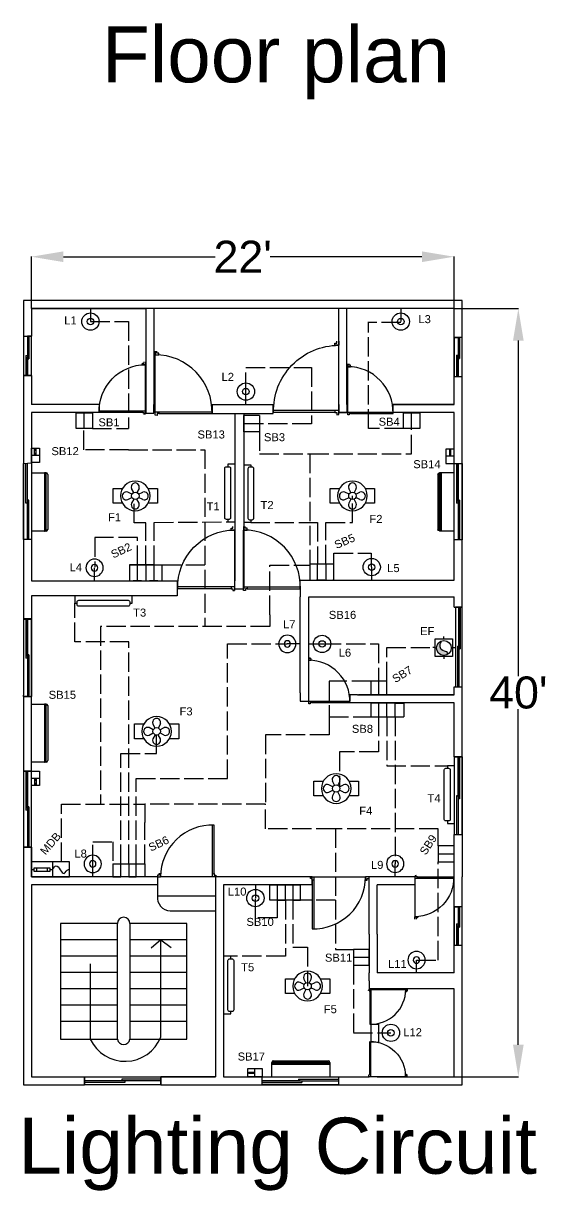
# Model space of a CAD drawing. Header units: inches. Extents: x 34 to 871, y -968 to 703.
# Drawn here: x 34 to 363, y -968 to -238 of the extents above; entities that cross this region are included whole.
import ezdxf

# ---------------------------------------------------------------- set-up
doc = ezdxf.new("R2010")
doc.units = ezdxf.units.IN
doc.header["$MEASUREMENT"] = 0
doc.linetypes.add('ACAD_ISO02W100', pattern=[15, 12, -3])
for name, color, linetype in [('Doors', 150, 'Continuous'), ('Electrical layout', 122, 'Continuous'), ('Stairs', 42, 'Continuous'), ('Sub ware', 40, 'ACAD_ISO02W100'), ('Text', 124, 'Continuous'), ('Windows', 220, 'Continuous')]:
    doc.layers.add(name, color=color, linetype=linetype)
doc.layers.add('Wall', color=7, linetype='Continuous', lineweight=25)
doc.styles.get("Standard").update_dxf_attribs({"font": 'arial.ttf'})
doc.dimstyles.new('floor plan', dxfattribs={"dimtxt": 20, "dimasz": 20, "dimexe": 0.18, "dimexo": 0.0625, "dimgap": 0.09, "dimtad": 0, "dimtih": 1, "dimtoh": 1, "dimdec": 0, "dimzin": 0, "dimdsep": 46, "dimlunit": 4, "dimtxsty": 'Standard', "dimcen": 0.09, "dimadec": 0, "dimazin": 0, "dimtfac": 1, "dimtdec": 0, "dimtofl": 0, "dimtmove": 0, "dimatfit": 3, "dimfxl": 1, "dimtolj": 1, "dimtzin": 0, "dimarcsym": 0})

# ---------------------------------------------------------------- blocks, each defined once
blk = doc.blocks.new('*D18')
at = {"color": 0, "lineweight": -2, "transparency": 16777216}
for p, q in [((39.42, -416.47), (39.42, -383.92)), ((59.42, -384.1), (154.19, -384.1)), ((283.42, -384.1), (188.65, -384.1)), ((303.42, -416.47), (303.42, -383.92))]:
    blk.add_line(p, q, dxfattribs=at)
at = {"color": 0, "transparency": 16777216}
for points in [[(59.42, -380.76), (59.42, -387.43), (39.42, -384.1)], [(283.42, -380.76), (283.42, -387.43), (303.42, -384.1)]]:
    blk.add_solid(points, dxfattribs=at)
at = {"layer": 'Defpoints', "color": 0, "transparency": 16777216}
for p in [(303.42, -384.1), (39.42, -416.53), (303.42, -416.53)]:
    blk.add_point(p, dxfattribs=at)
at = {"color": 0, "transparency": 16777216, "insert": (171.42, -384.1), "char_height": 20, "attachment_point": 5}
blk.add_mtext("\\A1;22'", dxfattribs=at)
blk = doc.blocks.new('*D17')
at = {"color": 0, "lineweight": -2, "transparency": 16777216}
for p, q in [((303.48, -416.53), (343.77, -416.53)), ((343.59, -436.53), (343.59, -646.23)), ((343.59, -876.53), (343.59, -666.83)), ((303.48, -896.53), (343.77, -896.53))]:
    blk.add_line(p, q, dxfattribs=at)
at = {"color": 0, "transparency": 16777216}
for points in [[(340.26, -436.53), (346.92, -436.53), (343.59, -416.53)], [(340.26, -876.53), (346.92, -876.53), (343.59, -896.53)]]:
    blk.add_solid(points, dxfattribs=at)
at = {"layer": 'Defpoints', "color": 0, "transparency": 16777216}
for p in [(303.42, -416.53), (343.59, -416.53), (303.42, -896.53)]:
    blk.add_point(p, dxfattribs=at)
at = {"color": 0, "transparency": 16777216, "insert": (343.59, -656.53), "char_height": 20, "attachment_point": 5}
blk.add_mtext("\\A1;40'", dxfattribs=at)
blk = doc.blocks.new("door 3'")
at = {"layer": 'Doors'}
for p, q in [((-1.07, 0.95), (-1.07, 31.35)), ((-0.08, 1), (-0.08, 31.35)), ((-33.47, 0.95), (-34.47, 0.95)), ((-34.47, 0.95), (-34.47, -0.05)), ((-33.47, -1.05), (-33.47, 0.95)), ((-34.47, -0.05), (-35.47, -0.05)), ((-35.47, -1.05), (-33.47, -1.05)), ((0.93, -1.05), (-33.47, -1.05))]:
    blk.add_line(p, q, dxfattribs=at)
blk.add_lwpolyline([(0.93, -1.05), (-1.07, -1.05), (-1.07, 0.95), (-0.08, 1), (0, 0), (1, 0), (0.93, -1)], dxfattribs=at)
blk.add_arc((-1.07, -1.05), 32.4, 88.23317, 180, dxfattribs=at)
blk = doc.blocks.new('Tube')
at = {"layer": 'Text'}
for p, q in [((-36, 4.17), (-36, 0)), ((-36, 0), (-34.51, 0)), ((-1.6, 0), (0, 0)), ((0, 0), (0, 4.17))]:
    blk.add_line(p, q, dxfattribs=at)
blk.add_lwpolyline([(-33.51, 1.71), (-2.6, 1.71, -0.414214), (-1.6, 0.71), (-1.6, -0.94, -0.414214), (-2.6, -1.94), (-33.51, -1.94, -0.414214), (-34.51, -0.94), (-34.51, 0.71, -0.414214)], format="xyb", close=True, dxfattribs=at)
blk = doc.blocks.new('AC')
at = {"layer": 'Text'}
for p, q in [((-7.64, 36.36), (1.11, 36.36)), ((1.11, 36.36), (0, 36.36)), ((0, 36.36), (0, 0)), ((0.5, 0), (0.5, 36.36)), ((1.11, 0), (1.11, 36.36)), ((2.11, 35.36), (2.11, 1)), ((1.11, 0), (-7.64, 0)), ((0, 0), (0.5, 0))]:
    blk.add_line(p, q, dxfattribs=at)
for centre, start, end in [((1.11, 35.36), 0, 90), ((1.11, 1), 270, 0)]:
    blk.add_arc(centre, 1, start, end, dxfattribs=at)
blk = doc.blocks.new('led')
at = {"layer": 'Text'}
blk.add_line((4.4, 0), (0, 0), dxfattribs=at)
for radius in [2.97, 1.11]:
    blk.add_circle((0, 0), radius, dxfattribs=at)
blk = doc.blocks.new('Fan')
at = {"layer": 'Text'}
for p, q in [((0, 0), (0, 0.1)), ((0, 0.1), (0.129, 0.1)), ((0, -0.1), (0, 0)), ((0.255, 0.022), (0.2, 0.05)), ((0.278, 0.045), (0.25, 0.1)), ((0.35, 0.1), (0.322, 0.045)), ((0.345, 0.022), (0.4, 0.05)), ((0.473, 0.1), (0.6, 0.1)), ((0.6, 0.1), (0.6, 0)), ((0.6, 0), (0.6, -0.1)), ((0.128, -0.1), (0, -0.1)), ((0.2, -0.05), (0.255, -0.022)), ((0.278, -0.045), (0.25, -0.1)), ((0.35, -0.1), (0.322, -0.045)), ((0.4, -0.05), (0.345, -0.022)), ((0.6, -0.1), (0.474, -0.1))]:
    blk.add_line(p, q, dxfattribs=at)
blk.add_circle((0.3, 0), 0.05, dxfattribs=at)
for centre, radius, start, end in [((0.3, 0), 0.2, 90, 180), ((0.3, 0.121), 0.0542, 337.3801, 202.6199), ((0.3, 0), 0.2, 0, 90), ((0.3, 0), 0.2, 180, 270), ((0.179, 0), 0.0542, 67.3801, 292.6199), ((0.3, 0), 0.2, 270, 0), ((0.421, 0), 0.0542, 247.3801, 112.6199), ((0.3, -0.121), 0.0542, 157.3801, 22.6199)]:
    blk.add_arc(centre, radius, start, end, dxfattribs=at)
blk = doc.blocks.new('Fuse')
for p, q in [((0, 0), (0.05, 0)), ((0.05, 0.0375), (0.35, 0.0375)), ((0.05, -0.0375), (0.05, 0.0375)), ((0.1, -0.037683), (0.1, 0.037217)), ((0.3, 0.037696), (0.3, -0.037461)), ((0.35, 0.0375), (0.35, -0.0375)), ((0.35, 0), (0.4, 0)), ((0.35, -0.0375), (0.05, -0.0375))]:
    blk.add_line(p, q)
blk = doc.blocks.new('Exhaust fan')
at = {"layer": 'Text'}
h = blk.add_hatch(color=256, dxfattribs=at)
edge = h.paths.add_edge_path()
edge.add_spline(control_points=[(4, -6.8), (4.1, -6.1), (3.9, -3.2), (-3.3, -3.6), (-4.3, 2.8), (-3.3, 5.9), (-2.5, 7.5)], knot_values=[1.496345, 1.496345, 1.496345, 1.496345, 3.420243, 10.693682, 14.877376, 20.273203, 20.273203, 20.273203, 20.273203], degree=3, periodic=0)
edge.add_arc((0, 0), 7.9, 108.4617, 180)
edge.add_arc((0, 0), 7.9, 180, 300.6013)
for p, q in [((-9.2, 0.5), (-11.8, 0.5)), ((0, 9.6), (0, 12.2)), ((9.2, 0.5), (12.2, 0.5)), ((0, -9.2), (0, -11.7))]:
    blk.add_line(p, q, dxfattribs=at)
blk.add_lwpolyline([(-9.2, 9.6), (9.2, 9.6), (9.2, -9.2), (-9.2, -9.2)], close=True, dxfattribs=at)
blk.add_circle((0, 0), 7.9, dxfattribs=at)
blk.add_open_spline([(4, -6.8), (4.1, -6.1), (3.9, -3.2), (-3.3, -3.6), (-4.3, 2.8), (-3.3, 5.9), (-2.5, 7.5)], degree=3, knots=[1.496345, 1.496345, 1.496345, 1.496345, 3.420243, 10.693682, 14.877376, 20.273203, 20.273203, 20.273203, 20.273203], dxfattribs=at)
blk = doc.blocks.new('4 ft window')
at = {"layer": 'Windows'}
for p, q in [((-3.5, 0), (-3.5, -59.75)), ((1.5, 0), (-3.5, 0)), ((-3.5, 0), (-3.5, -30.19)), ((-1, -30.19), (-1, 0)), ((-1, 0), (-1, -59.75)), ((0, 0), (0, -31.19)), ((1.5, -59.75), (1.5, 0)), ((-2, -29.19), (-1, -29.19)), ((-2, -29.19), (-1, -29.19)), ((-2, -29.19), (-2, -59.75)), ((-1, -31.19), (0, -31.19)), ((-3.5, -59.75), (1.5, -59.75))]:
    blk.add_line(p, q, dxfattribs=at)

msp = doc.modelspace()

# ---------------------------------------------------------------- linework, layer by layer
for p, q in [((39.42, -416.53), (110.98, -416.53)), ((110.98, -416.53), (110.98, -476.53)), ((115.98, -416.53), (115.98, -472)), ((231.47, -476.53), (231.47, -416.53)), ((236.47, -476.53), (236.47, -416.53)), ((81.83, -476.53), (39.42, -476.53)), ((152.33, -476.53), (190.43, -476.53)), ((236.47, -476.53), (236.69, -476.53)), ((236.69, -476.53), (236.47, -476.53)), ((265.34, -476.53), (303.42, -476.53)), ((303.42, -476.53), (265.34, -476.53)), ((81.83, -481.53), (39.42, -481.53)), ((166.42, -482.03), (166.42, -586.59)), ((172.13, -482.03), (172.13, -591.53)), ((236.69, -481.53), (231.47, -481.53)), ((303.42, -481.53), (265.34, -481.53)), ((207.42, -656.61), (207.42, -596.53)), ((212.7, -596.53), (303.42, -596.53)), ((303.42, -657.91), (243.66, -657.91)), ((303.42, -662.91), (243.66, -662.91)), ((118.13, -771.61), (39.42, -771.61)), ((214.78, -771.61), (183.42, -771.61)), ((279.03, -771.61), (250.42, -771.61)), ((118.13, -776.61), (39.42, -776.61)), ((154.51, -776.61), (154.51, -896.53)), ((183.42, -776.61), (159.51, -776.61)), ((159.51, -776.61), (159.51, -896.53)), ((214.78, -776.61), (183.42, -776.61)), ((250.42, -807.33), (250.42, -776.61)), ((279.03, -776.61), (255.42, -776.61)), ((279.03, -776.61), (255.42, -776.61)), ((255.42, -807.33), (255.42, -776.61)), ((250.42, -836.61), (250.42, -831.61)), ((250.42, -836.61), (250.42, -841.61)), ((303.42, -831.61), (255.42, -831.61)), ((303.42, -841.61), (255.42, -841.61))]:
    msp.add_line(p, q)
for points in [[(308.42, -603.07), (308.42, -411.53), (34.42, -411.53), (34.42, -433.73)], [(303.42, -476.53), (303.42, -416.53), (39.42, -416.53), (39.42, -433.73)], [(34.42, -458.38), (34.42, -610.3)], [(39.42, -458.38), (39.42, -476.53)], [(39.42, -481.53), (39.42, -586.59)], [(303.42, -586.2), (303.42, -481.53)], [(39.42, -596.53), (39.42, -610.3)], [(303.42, -603.07), (303.42, -596.53)], [(303.42, -657.91), (303.42, -652.95)], [(308.42, -696.59), (308.42, -652.95)], [(303.42, -696.59), (303.42, -662.91)], [(34.42, -753.09), (34.42, -901.53), (72.63, -901.53)], [(39.42, -753.09), (39.42, -771.61)], [(120.33, -901.53), (308.42, -901.53), (308.42, -771.61)], [(39.42, -776.61), (39.42, -896.53), (72.63, -896.53)], [(303.42, -831.61), (303.42, -776.61)], [(255.42, -896.53), (303.42, -896.53), (303.42, -841.61)], [(120.33, -896.53), (154.51, -896.53)], [(159.51, -896.53), (250.42, -896.53)]]:
    msp.add_lwpolyline(points)
at = {"layer": 'Doors'}
msp.add_line((118.13, -770.61), (118.13, -771.61), dxfattribs=at)
at = {"layer": 'Electrical layout'}
for p, q in [((72.42, -491.4), (72.42, -481.58)), ((181.99, -483.28), (172.13, -483.28)), ((172.13, -493.43), (172.13, -483.28)), ((181.99, -488.43), (181.99, -493.43)), ((276.89, -491.4), (276.89, -481.58)), ((181.99, -493.43), (172.13, -493.43)), ((39.42, -508.15), (44.5, -508.15)), ((303.48, -508.62), (298.4, -508.62)), ((213.31, -576.19), (213.31, -586.22)), ((218.12, -586.22), (218.12, -576.19)), ((227.79, -576.19), (222.77, -576.19)), ((223.35, -576.19), (223.35, -586.22)), ((228.37, -586.22), (228.37, -576.19)), ((100.74, -576.56), (100.74, -586.59)), ((100.74, -576.56), (120.93, -576.56)), ((105.76, -586.59), (105.76, -576.56)), ((113.25, -576.56), (108.23, -576.56)), ((110.99, -576.56), (110.99, -586.59)), ((116.15, -576.56), (120.93, -576.56)), ((120.93, -576.56), (120.93, -586.59)), ((108.23, -586.59), (102.99, -586.59)), ((118.48, -586.59), (113.25, -586.59)), ((118.48, -586.59), (120.93, -586.59)), ((222.77, -586.22), (217.53, -586.22)), ((228.37, -586.22), (227.79, -586.22)), ((66.48, -596.35), (66.48, -600.52)), ((102.48, -600.52), (102.48, -596.35)), ((66.48, -600.52), (67.98, -600.52)), ((100.88, -600.52), (102.48, -600.52)), ((256.19, -649.34), (256.19, -657.91)), ((256.19, -657.91), (266.65, -657.91)), ((256.19, -663.05), (256.19, -671.62)), ((266.65, -663.03), (261.37, -663.05)), ((266.65, -671.62), (266.65, -663.03)), ((266.65, -663.03), (272.08, -663.05)), ((272.08, -663.05), (272.08, -671.62)), ((261.37, -671.62), (272.08, -671.62)), ((44.5, -710.05), (39.42, -710.05)), ((293.6, -757.14), (303.42, -757.14)), ((52.64, -762.16), (52.64, -771.61)), ((90.31, -763.44), (90.31, -771.61)), ((95.34, -771.61), (95.34, -763.44)), ((95.34, -763.44), (100.36, -763.44)), ((100.36, -763.44), (100.36, -771.61)), ((104.96, -771.61), (104.96, -763.44)), ((104.96, -763.44), (110.37, -763.44)), ((110.37, -763.44), (110.37, -771.61)), ((90.31, -771.61), (95.34, -771.61)), ((100.36, -771.61), (104.96, -771.61)), ((110.37, -771.61), (104.96, -771.61)), ((192.97, -776.62), (192.97, -786.15)), ((198.15, -786.15), (198.15, -776.62)), ((198.15, -776.62), (202.7, -776.62)), ((202.7, -776.62), (202.7, -786.15)), ((207.51, -786.15), (207.51, -776.62)), ((192.97, -786.15), (198.15, -786.15)), ((202.7, -786.15), (207.51, -786.15)), ((250.42, -816.92), (250.42, -826.88)), ((240.6, -821.76), (250.42, -821.76)), ((178.99, -896.53), (178.99, -891.45))]:
    msp.add_line(p, q, dxfattribs=at)
for points in [[(67.5, -481.58), (77.55, -481.58), (77.55, -491.4), (67.5, -491.4)], [(271.97, -481.58), (282.02, -481.58), (282.02, -491.4), (271.97, -491.4)], [(39.42, -503.8), (44.5, -503.8), (44.5, -512.75), (39.42, -512.75)], [(303.48, -504.27), (298.4, -504.27), (298.4, -513.22), (303.48, -513.22)], [(251.54, -657.91), (261.37, -657.91), (261.37, -649.34), (251.54, -649.34)], [(251.54, -671.62), (261.37, -671.62), (261.37, -663.05), (251.54, -663.05)], [(44.5, -714.41), (39.42, -714.41), (39.42, -705.46), (44.5, -705.46)], [(303.42, -752.3), (293.6, -752.3), (293.6, -762.26), (303.42, -762.26)], [(63.31, -762.16), (39.42, -762.16), (39.42, -771.61), (63.31, -771.61)], [(250.42, -816.92), (240.6, -816.92), (240.6, -826.88), (250.42, -826.88)], [(174.64, -896.53), (174.64, -891.45), (183.59, -891.45), (183.59, -896.53)]]:
    msp.add_lwpolyline(points, close=True, dxfattribs=at)
for points in [[(181.99, -483.28), (181.99, -488.43), (171.95, -488.43)], [(228.37, -576.19), (213.31, -576.19)], [(100.74, -586.59), (116.15, -586.59), (116.15, -576.56), (100.74, -576.56)], [(213.31, -586.22), (228.37, -586.22)], [(90.31, -763.44), (104.96, -763.44)], [(104.96, -771.61), (90.31, -771.61)], [(207.51, -786.15), (188.36, -786.15), (188.36, -776.62), (207.51, -776.62)]]:
    msp.add_lwpolyline(points, dxfattribs=at)
msp.add_lwpolyline([(68.98, -598.8), (99.88, -598.8, -0.414214), (100.88, -599.8), (100.88, -601.46, -0.414214), (99.88, -602.46), (68.98, -602.46, -0.414214), (67.98, -601.46), (67.98, -599.8, -0.414214)], format="xyb", close=True, dxfattribs=at)
at = {"layer": 'Electrical layout', "end_tangent": (1, 0)}
msp.add_spline([(52.57, -767.09), (54.99, -764.65), (57.39, -767.11), (59.85, -769.4), (62.63, -766.9), (63.31, -766.9)], degree=3, dxfattribs=at)
at = {"layer": 'Stairs'}
for p, q in [((57.58, -800.8), (57.58, -873.08)), ((93.14, -800.8), (57.58, -800.8)), ((93.14, -873.08), (93.14, -800.8)), ((100.98, -800.8), (100.98, -873.08)), ((136.54, -800.8), (100.98, -800.8)), ((136.54, -873.08), (136.54, -800.8)), ((93.14, -811), (57.58, -811)), ((136.54, -811), (100.98, -811)), ((120.26, -811), (114.24, -816.22)), ((120.26, -826.22), (120.26, -811)), ((120.26, -811), (126.79, -815.81)), ((93.14, -821.2), (57.58, -821.2)), ((93.14, -821.2), (57.58, -821.2)), ((93.14, -821.2), (57.58, -821.2)), ((136.54, -821.2), (100.98, -821.2)), ((136.54, -821.2), (100.98, -821.2)), ((136.54, -821.2), (100.98, -821.2)), ((136.54, -821.2), (100.98, -821.2)), ((93.14, -831.4), (57.58, -831.4)), ((76.18, -825.86), (76.18, -873.08)), ((136.54, -831.4), (100.98, -831.4)), ((120.26, -871.82), (120.26, -826.22)), ((93.14, -841.6), (57.58, -841.6)), ((136.54, -841.6), (100.98, -841.6)), ((93.14, -851.8), (57.58, -851.8)), ((136.54, -851.8), (100.98, -851.8)), ((93.14, -862), (57.58, -862)), ((136.54, -862), (100.98, -862)), ((57.58, -873.08), (93.14, -873.08)), ((100.98, -873.08), (136.54, -873.08))]:
    msp.add_line(p, q, dxfattribs=at)
for centre, radius, start, end in [((97.06, -800.8), 3.92, 0, 180), ((97.94, -862.81), 24.06, 205.25769, 338.03142), ((97.06, -872.32), 3.99, 191.01408, 348.98592)]:
    msp.add_arc(centre, radius, start, end, dxfattribs=at)
at = {"layer": 'Sub ware'}
for p, q in [((76.34, -424.62), (100.16, -424.62)), ((100.16, -424.62), (100.16, -491.41)), ((270.18, -425.22), (249.53, -425.22)), ((250.07, -491.4), (250.07, -425.22)), ((173.41, -468.39), (173.41, -453.3)), ((173.41, -453.3), (214.37, -453.3)), ((214.37, -453.3), (214.37, -488.43)), ((214.37, -488.43), (181.99, -488.43)), ((72.22, -504.72), (72.22, -491.4)), ((77.55, -491.4), (100.16, -491.4)), ((181.99, -493.43), (181.99, -507.35)), ((271.97, -491.4), (250.07, -491.4)), ((276.89, -507.35), (276.89, -491.4)), ((100.16, -504.72), (72.22, -504.72)), ((100.16, -504.72), (147.86, -504.72)), ((147.86, -504.72), (147.86, -609.91)), ((181.99, -507.35), (213.31, -507.35)), ((213.31, -507.35), (213.31, -576.77)), ((213.31, -507.35), (276.89, -507.35)), ((103.58, -550.42), (103.58, -535.66)), ((239.95, -550.24), (239.95, -533.55)), ((110.99, -550.42), (103.58, -550.42)), ((110.99, -576.56), (110.99, -550.42)), ((116.15, -550.09), (162.19, -549.8)), ((116.15, -576.56), (116.15, -550.09)), ((176.42, -550.07), (218.1, -550.07)), ((218.1, -550.07), (218.12, -576.19)), ((223.35, -576.19), (223.35, -550.24)), ((223.35, -550.24), (239.95, -550.24)), ((105.76, -559.64), (79.07, -559.64)), ((79.07, -559.64), (79.07, -578.17)), ((105.76, -576.56), (105.76, -559.64)), ((228.37, -576.19), (228.37, -569.39)), ((228.37, -569.39), (251.7, -569.39)), ((251.7, -569.39), (251.7, -577.94)), ((120.93, -576.56), (147.86, -576.56)), ((188.36, -607.83), (188.36, -576.77)), ((188.36, -576.77), (213.31, -576.77)), ((66.48, -624.67), (66.48, -600.52)), ((147.86, -609.91), (147.86, -615.22)), ((188.36, -607.83), (188.36, -615.22)), ((188.36, -615.22), (82.62, -615.22)), ((82.62, -615.22), (82.62, -726.22)), ((100.36, -624.67), (66.48, -624.67)), ((100.36, -763.44), (100.36, -624.67)), ((162.01, -710.17), (162.01, -626.04)), ((162.01, -626.04), (199.3, -626.04)), ((221.03, -626.04), (256.19, -626.04)), ((256.19, -626.04), (256.19, -649.34)), ((261.37, -649.34), (261.37, -628.27)), ((261.37, -628.27), (290.21, -628.27)), ((251.54, -649.34), (225.45, -649.34)), ((225.45, -649.34), (225.45, -671.62)), ((225.45, -671.62), (251.54, -671.62)), ((225.45, -671.62), (225.45, -682.89)), ((256.19, -671.62), (256.19, -693.51)), ((261.37, -671.62), (261.37, -702.29)), ((266.65, -671.62), (266.67, -763.46)), ((117.69, -694.62), (117.67, -680.68)), ((225.45, -682.89), (185.6, -682.89)), ((185.6, -682.89), (185.6, -726.22)), ((95.34, -763.44), (95.34, -694.62)), ((95.34, -694.62), (117.69, -694.62)), ((256.19, -693.51), (231.91, -693.51)), ((231.91, -693.51), (231.91, -715.39)), ((261.37, -702.29), (299.3, -702.29)), ((104.96, -763.44), (104.96, -710.17)), ((104.96, -710.17), (162.01, -710.17)), ((58.15, -730.81), (58.15, -726.22)), ((58.15, -726.22), (110.76, -726.22)), ((110.76, -726.22), (110.37, -726.22)), ((110.37, -726.22), (110.37, -737.53)), ((185.6, -726.22), (110.76, -726.22)), ((185.6, -741.52), (185.6, -726.22)), ((58.15, -762.16), (58.15, -730.81)), ((110.37, -763.44), (110.37, -737.53)), ((229.38, -741.52), (185.6, -741.52)), ((293.6, -741.52), (229.38, -741.52)), ((229.38, -741.52), (229.38, -786.15)), ((293.6, -752.3), (293.6, -741.52)), ((77.75, -763.52), (77.75, -749.67)), ((77.75, -749.67), (90.31, -749.67)), ((90.31, -749.67), (90.31, -763.44)), ((293.6, -823.58), (293.6, -762.26)), ((179.42, -797.24), (179.39, -784.89)), ((192.97, -786.15), (192.97, -797.24)), ((198.15, -786.15), (198.15, -821.25)), ((202.7, -786.15), (202.7, -815.63)), ((229.38, -786.15), (207.51, -786.15)), ((229.38, -786.15), (229.38, -816.92)), ((192.97, -797.24), (179.42, -797.24)), ((202.7, -815.63), (211.98, -815.63)), ((211.98, -815.63), (211.98, -839.88)), ((229.38, -816.92), (240.6, -816.92)), ((198.15, -821.25), (163.92, -821.25)), ((280, -823.58), (293.6, -823.58)), ((240.6, -826.88), (240.6, -869.07)), ((240.6, -869.07), (264.01, -869.07))]:
    msp.add_line(p, q, dxfattribs=at)
at = {"layer": 'Wall'}
for p, q in [((115.98, -472), (115.98, -476.53)), ((81.83, -476.53), (81.83, -481.53)), ((110.98, -476.53), (110.98, -481.84)), ((115.99, -481.84), (115.98, -476.53)), ((152.33, -476.53), (152.33, -482.03)), ((190.43, -482.03), (190.43, -476.53)), ((231.47, -476.53), (231.47, -481.53)), ((236.69, -481.53), (236.69, -476.53)), ((236.69, -476.53), (236.69, -481.53)), ((265.34, -481.53), (265.34, -476.53)), ((110.98, -481.84), (115.99, -481.84)), ((152.33, -482.03), (190.43, -482.03)), ((231.47, -481.53), (236.69, -481.53)), ((172.13, -591.53), (172.13, -583.4)), ((39.42, -586.59), (130.59, -586.59)), ((130.59, -586.59), (130.59, -591.53)), ((166.42, -591.53), (166.42, -586.59)), ((207.42, -591.53), (207.42, -586.2)), ((207.42, -586.2), (303.42, -586.2)), ((39.42, -596.03), (39.42, -610.3)), ((130.59, -596.03), (39.42, -596.03)), ((39.42, -596.03), (39.42, -610.3)), ((130.59, -591.53), (130.59, -596.03)), ((166.42, -591.53), (172.13, -591.53)), ((207.42, -591.53), (207.42, -596.53)), ((212.7, -661.89), (212.7, -596.53)), ((303.42, -603.07), (308.42, -603.07)), ((39.42, -610.3), (34.42, -610.3)), ((39.42, -610.53), (34.42, -610.53)), ((303.42, -652.95), (308.42, -652.95)), ((34.42, -658.99), (34.42, -658.99)), ((34.42, -658.99), (39.42, -658.99)), ((34.42, -658.99), (34.42, -698.81)), ((39.42, -658.99), (34.42, -658.99)), ((39.42, -698.81), (39.42, -658.99)), ((207.42, -656.61), (207.42, -661.84)), ((207.42, -661.84), (212.7, -661.84)), ((238.37, -657.91), (238.37, -661.89)), ((243.15, -657.91), (238.37, -657.91)), ((243.66, -662.91), (238.37, -662.91)), ((243.15, -657.91), (303.42, -657.91)), ((34.42, -698.81), (34.42, -705.46)), ((39.42, -705.46), (39.42, -698.81)), ((303.42, -696.59), (308.42, -696.59)), ((308.42, -696.59), (308.42, -771.61)), ((39.42, -705.46), (34.42, -705.46)), ((34.42, -705.46), (39.42, -705.46)), ((34.42, -705.46), (39.42, -705.46)), ((303.42, -771.61), (303.42, -745.06)), ((303.42, -745.06), (308.42, -745.06)), ((34.42, -753.09), (39.42, -753.09)), ((39.42, -753.09), (34.42, -753.09)), ((39.42, -771.61), (39.42, -753.09)), ((39.42, -771.61), (39.42, -753.09)), ((118.13, -771.61), (118.13, -776.61)), ((154.53, -771.61), (154.51, -776.61)), ((159.55, -771.61), (154.53, -771.61)), ((183.42, -771.61), (159.55, -771.61)), ((159.55, -771.61), (159.55, -771.61)), ((214.78, -776.61), (214.78, -771.61)), ((250.42, -776.61), (250.42, -771.61)), ((303.42, -776.61), (303.42, -769.8)), ((118.13, -776.61), (118.13, -783.54)), ((118.13, -783.54), (154.51, -783.54)), ((126.15, -792.8), (154.51, -792.8)), ((250.42, -807.33), (250.42, -831.61)), ((255.42, -807.33), (255.42, -831.61)), ((255.42, -841.61), (250.42, -841.61)), ((251.49, -863.69), (251.49, -874.58)), ((251.49, -863.69), (256.26, -863.69)), ((256.26, -863.69), (256.26, -875.13)), ((256.26, -875.13), (251.49, -874.58)), ((72.63, -896.53), (72.63, -901.53)), ((154.51, -896.53), (120.33, -896.53)), ((120.33, -901.53), (120.33, -896.53)), ((255.42, -896.53), (250.42, -896.53))]:
    msp.add_line(p, q, dxfattribs=at)
msp.add_arc((126.52, -784.38), 8.43, 174.29639, 267.44036, dxfattribs=at)
at = {"layer": 'Windows'}
for p, q in [((34.42, -433.73), (39.42, -433.73)), ((34.42, -433.73), (34.42, -458.38)), ((39.42, -433.73), (36.92, -433.73)), ((36.92, -433.73), (36.92, -458.38)), ((37.92, -433.73), (37.92, -447.84)), ((37.92, -433.73), (37.92, -447.84)), ((37.92, -433.73), (37.92, -447.84)), ((39.42, -458.38), (39.42, -433.73)), ((303.42, -434.5), (303.42, -458.94)), ((308.42, -434.5), (303.42, -434.5)), ((303.42, -434.5), (305.92, -434.5)), ((305.92, -434.5), (305.92, -458.94)), ((306.92, -434.5), (306.92, -447.61)), ((308.42, -458.94), (308.42, -434.5)), ((35.92, -445.84), (35.92, -458.38)), ((35.92, -445.84), (36.92, -445.84)), ((35.92, -445.84), (36.92, -445.84)), ((35.92, -445.84), (36.92, -445.84)), ((36.92, -458.38), (36.92, -446.84)), ((36.92, -447.84), (37.92, -447.84)), ((304.92, -445.61), (304.92, -458.94)), ((304.92, -445.61), (305.92, -445.61)), ((305.92, -446.61), (304.92, -446.61)), ((305.92, -458.94), (305.92, -446.61)), ((305.92, -447.61), (306.92, -447.61)), ((39.42, -458.38), (34.42, -458.38)), ((34.42, -458.38), (39.42, -458.38)), ((303.42, -458.94), (308.42, -458.94)), ((34.42, -513.22), (39.42, -512.8)), ((34.42, -560.85), (34.42, -513.22)), ((35.92, -538.14), (35.92, -513.01)), ((36.92, -560.85), (36.92, -513.01)), ((39.42, -512.8), (39.42, -560.85)), ((39.42, -512.8), (39.42, -537.14)), ((303.42, -561.05), (303.42, -513.22)), ((303.42, -513.22), (308.42, -513.22)), ((304.92, -513.22), (304.92, -538.14)), ((305.92, -537.14), (305.92, -513.22)), ((305.92, -513.22), (305.92, -561.05)), ((305.92, -513.22), (305.92, -561.05)), ((308.42, -513.22), (308.42, -561.05)), ((308.42, -513.22), (308.42, -537.14)), ((36.92, -538.14), (35.92, -538.14)), ((36.92, -538.14), (35.92, -538.14)), ((36.92, -538.14), (35.92, -538.14)), ((37.92, -536.14), (36.92, -536.14)), ((37.92, -560.85), (37.92, -536.14)), ((305.92, -538.14), (304.92, -538.14)), ((305.92, -538.14), (304.92, -538.14)), ((305.92, -538.14), (304.92, -538.14)), ((305.92, -538.14), (304.92, -538.14)), ((305.92, -538.14), (304.92, -538.14)), ((306.92, -536.14), (305.92, -536.14)), ((306.92, -536.14), (306.92, -561.05)), ((306.92, -536.14), (306.92, -561.05)), ((306.92, -536.14), (306.92, -561.05)), ((306.92, -536.14), (306.92, -561.05)), ((306.92, -536.14), (306.92, -561.05)), ((306.92, -536.14), (306.92, -561.05)), ((306.92, -536.14), (306.92, -561.05)), ((306.92, -536.14), (306.92, -561.05)), ((306.92, -536.14), (306.92, -561.05)), ((306.92, -536.14), (306.92, -561.05)), ((306.92, -536.14), (306.92, -561.05)), ((306.92, -536.14), (306.92, -561.05)), ((306.92, -536.14), (306.92, -561.05)), ((39.42, -560.85), (34.42, -560.85)), ((39.42, -560.85), (36.92, -560.85)), ((308.42, -561.05), (303.42, -561.05)), ((34.42, -610.52), (34.42, -658.15)), ((34.42, -610.53), (39.42, -610.53)), ((35.92, -610.52), (35.92, -633.92)), ((36.92, -633.92), (36.92, -610.52)), ((36.92, -610.52), (36.92, -658.15)), ((39.42, -658.15), (39.42, -610.52)), ((39.42, -610.53), (39.42, -658.99)), ((35.92, -633.92), (35.92, -634.92)), ((37.92, -632.92), (36.92, -632.92)), ((37.92, -632.92), (37.92, -658.15)), ((37.92, -632.92), (37.92, -658.15)), ((37.92, -632.92), (37.92, -658.15)), ((37.92, -632.92), (37.92, -658.15)), ((36.92, -634.92), (35.92, -634.92)), ((34.42, -658.99), (34.42, -658.15)), ((39.42, -658.99), (34.42, -658.99)), ((36.92, -658.15), (36.92, -658.15)), ((36.92, -658.15), (36.92, -658.99)), ((36.92, -658.99), (37.92, -658.99)), ((37.92, -658.99), (37.92, -658.15)), ((303.42, -696.59), (303.42, -745.06)), ((308.42, -696.59), (303.42, -696.59)), ((305.92, -720.92), (305.92, -696.59)), ((305.92, -696.59), (305.92, -745.06)), ((306.92, -696.59), (306.92, -722.92)), ((306.92, -696.59), (306.92, -722.92)), ((306.92, -696.59), (306.92, -722.92)), ((306.92, -696.59), (306.92, -722.92)), ((306.92, -696.59), (306.92, -722.92)), ((306.92, -696.59), (306.92, -722.92)), ((306.92, -696.59), (306.92, -722.92)), ((308.42, -745.06), (308.42, -696.59)), ((308.42, -696.59), (308.42, -720.92)), ((34.42, -705.46), (34.42, -753.09)), ((39.42, -705.46), (34.42, -705.46)), ((35.92, -705.46), (35.92, -728.86)), ((36.92, -728.86), (36.92, -705.46)), ((36.92, -705.46), (36.92, -753.09)), ((39.42, -753.09), (39.42, -705.46)), ((305.92, -720.92), (304.92, -720.92)), ((304.92, -720.92), (305.92, -720.92)), ((304.92, -720.92), (304.92, -745.06)), ((35.92, -728.86), (35.92, -729.86)), ((37.92, -727.86), (36.92, -727.86)), ((37.92, -727.86), (37.92, -753.09)), ((37.92, -727.86), (37.92, -753.09)), ((37.92, -727.86), (37.92, -753.09)), ((37.92, -727.86), (37.92, -753.09)), ((39.42, -753.09), (39.42, -728.86)), ((306.92, -722.92), (305.92, -722.92)), ((36.92, -729.86), (35.92, -729.86)), ((303.42, -745.06), (308.42, -745.06)), ((34.42, -753.09), (39.42, -753.09)), ((303.42, -789.89), (303.42, -814.33)), ((308.42, -790.3), (303.42, -790.3)), ((303.42, -790.3), (305.92, -790.3)), ((305.92, -790.3), (305.92, -814.33)), ((306.92, -790.3), (306.92, -802.94)), ((306.92, -790.3), (306.92, -802.94)), ((306.92, -790.3), (306.92, -802.94)), ((308.42, -814.33), (308.42, -790.3)), ((304.92, -800.94), (304.92, -814.33)), ((304.92, -800.94), (305.92, -800.94)), ((304.92, -800.94), (305.92, -800.94)), ((304.92, -800.94), (305.92, -800.94)), ((304.92, -800.94), (305.92, -800.94)), ((304.92, -800.94), (305.92, -800.94)), ((304.92, -800.94), (305.92, -800.94)), ((304.92, -800.94), (305.92, -800.94)), ((304.92, -800.94), (305.92, -800.94)), ((304.92, -800.94), (305.92, -800.94)), ((305.92, -814.33), (305.92, -801.94)), ((305.92, -802.94), (306.92, -802.94)), ((303.42, -814.33), (308.42, -814.33)), ((72.63, -896.53), (120.33, -896.53)), ((72.63, -901.53), (72.63, -896.53)), ((72.63, -896.53), (96.9, -896.53)), ((120.33, -896.53), (120.33, -901.53)), ((120.33, -896.53), (120.33, -899.03)), ((183.59, -896.53), (231.28, -896.53)), ((183.59, -901.53), (183.59, -896.53)), ((183.59, -896.53), (207.33, -896.53)), ((231.28, -896.53), (231.28, -901.53)), ((120.33, -899.03), (72.63, -899.03)), ((97.9, -900.03), (72.63, -900.03)), ((120.33, -901.53), (72.63, -901.53)), ((95.9, -898.03), (95.9, -899.03)), ((120.33, -898.03), (95.9, -898.03)), ((97.9, -899.03), (97.9, -900.03)), ((97.9, -899.03), (97.9, -900.03)), ((120.33, -899.03), (120.33, -899.03)), ((207.33, -899.03), (183.59, -899.03)), ((183.59, -899.03), (231.28, -899.03)), ((183.59, -900.03), (208.33, -900.03)), ((231.28, -901.53), (183.59, -901.53)), ((206.33, -898.03), (206.33, -899.03)), ((206.33, -898.03), (231.28, -898.03)), ((208.33, -899.03), (208.33, -900.03)), ((208.33, -899.03), (208.33, -900.03)), ((208.33, -899.03), (208.33, -900.03)), ((208.33, -899.03), (208.33, -900.03)), ((208.33, -899.03), (208.33, -900.03)), ((208.33, -899.03), (208.33, -900.03)), ((208.33, -899.03), (208.33, -900.03)), ((208.33, -899.03), (208.33, -900.03)), ((208.33, -899.03), (208.33, -900.03)), ((208.33, -899.03), (208.33, -900.03)), ((208.33, -899.03), (208.33, -900.03)), ((208.33, -899.03), (208.33, -900.03))]:
    msp.add_line(p, q, dxfattribs=at)

# ---------------------------------------------------------------- block references
at = {"layer": 'Doors'}
for p, xscale, yscale, zscale, rotation in [((230.15, -481.54), -1.257859024677798, 1.257859024677798, 1.257859024677798, 90), ((117.91, -482.12), 1.097798147372259, 1.097798147372259, 1.097798147372259, 270), ((109.77, -481.54), -0.8954507624770339, 0.8954507624770339, 0.8954507624770339, 90), ((237.95, -482.1), 0.8747382103601641, 0.8747382103601641, 0.8747382103601641, 270), ((165.27, -591.62), -1.097798147372259, 1.097798147372259, 1.097798147372259, 90), ((173.09, -591.62), 1.097798147372259, 1.097798147372259, 1.097798147372259, 270), ((213.51, -662.74), 0.7927879075905195, 0.7927879075905195, 0.7927879075905195, 270), ((279.82, -771.56), -0.7447858273845994, 0.7447858273845994, 0.7447858273845994, 270)]:
    msp.add_blockref("door 3'", p, dxfattribs=dict(at, xscale=xscale, yscale=yscale, zscale=zscale, rotation=rotation))
msp.add_blockref("door 3'", (153.61, -770.56), dxfattribs=at)
at = {"layer": 'Doors', "rotation": 180}
msp.add_blockref("door 3'", (214.7, -772.71), dxfattribs=at)
at = {"layer": 'Doors', "xscale": -0.6688153956464157, "yscale": 0.6688153956464157, "zscale": 0.6688153956464157}
msp.add_blockref("door 3'", (250.73, -895.55), dxfattribs=at)
at = {"layer": 'Electrical layout'}
for name, p, xscale, yscale, zscale, rotation in [('led', (76.34, -424.62), 1.823294291670643, 1.823294291670643, 1.823294291670643, 90), ('led', (270.18, -424.65), 1.823294291670643, 1.823294291670643, 1.823294291670643, 90), ('led', (173.41, -468.39), 1.823294291670643, 1.823294291670643, 1.823294291670643, 270), ('Fuse', (41.89, -503.8), 10.86335971253361, 10.86335971253361, 10.86335971253361, 270), ('Fuse', (301.02, -504.27), -10.86335971253361, 10.86335971253361, 10.86335971253361, 90), ('led', (78.88, -578.49), -1.823294291670643, 1.823294291670643, 1.823294291670643, 90), ('led', (251.99, -578.06), 1.823294291670643, 1.823294291670643, 1.823294291670643, 270), ('led', (199.3, -626.04), -1.823294291670643, 1.823294291670643, 1.823294291670643, 180), ('led', (221.03, -626.04), 1.823294291670643, 1.823294291670643, 1.823294291670643, 180), ('Fuse', (42.04, -714.4), 10.86335971253361, 10.86335971253361, 10.86335971253361, 90), ('led', (77.75, -763.52), -1.823294291670643, 1.823294291670643, 1.823294291670643, 90), ('led', (266.67, -763.46), -1.823294291670643, 1.823294291670643, 1.823294291670643, 90), ('led', (179.39, -784.89), 1.823294291670643, 1.823294291670643, 1.823294291670643, 90), ('led', (280, -823.58), -1.823294291670643, 1.823294291670643, 1.823294291670643, 90), ('led', (264.01, -869.07), 1.823294291670643, 1.823294291670643, 1.823294291670643, 180)]:
    msp.add_blockref(name, p, dxfattribs=dict(at, xscale=xscale, yscale=yscale, zscale=zscale, rotation=rotation))
for name, p, rotation in [('Tube', (162.19, -549.8), 270), ('Tube', (299.3, -738.29), 270), ('Tube', (163.92, -821.25), 90), ('AC', (225.9, -888.66), 90)]:
    msp.add_blockref(name, p, dxfattribs=dict(at, rotation=rotation))
at = {"layer": 'Electrical layout', "xscale": -1, "rotation": 90}
msp.add_blockref('Tube', (176.42, -550.07), dxfattribs=at)
at = {"layer": 'Electrical layout'}
for p in [(47.56, -555.5), (47.56, -699.95)]:
    msp.add_blockref('AC', p, dxfattribs=at)
for name, p, xscale, yscale, zscale in [('Fan', (90.46, -533.55), 46.29277124225149, 46.29277124225149, 46.29277124225149), ('Fan', (226.06, -533.55), 46.29277124225149, 46.29277124225149, 46.29277124225149), ('Exhaust fan', (297.09, -628.56), 0.585578366523391, 0.585578366523391, 0.585578366523391), ('Fan', (103.78, -680.68), 46.29277124225149, 46.29277124225149, 46.29277124225149), ('Fan', (215.94, -716.41), 46.29277124225149, 46.29277124225149, 46.29277124225149), ('Fuse', (39.51, -767.09), 32.640939275374, 32.640939275374, 32.640939275374), ('Fan', (198.09, -839.88), 46.29277124225149, 46.29277124225149, 46.29277124225149), ('Fuse', (174.64, -894.07), 10.86335971253361, 10.86335971253361, 10.86335971253361)]:
    msp.add_blockref(name, p, dxfattribs=dict(at, xscale=xscale, yscale=yscale, zscale=zscale))
at = {"layer": 'Electrical layout', "xscale": -1}
msp.add_blockref('AC', (295.46, -555.45), dxfattribs=at)
at = {"layer": 'Wall', "xscale": 0.8348918840958158, "yscale": 0.8348918840958158, "zscale": 0.8348918840958158}
msp.add_blockref('4 ft window', (307.17, -603.07), dxfattribs=at)
at = {"layer": 'Wall', "xscale": 0.6723469123236745, "yscale": 0.6723469123236745, "zscale": 0.6723469123236745, "rotation": 180}
msp.add_blockref("door 3'", (250.77, -842.61), dxfattribs=at)

# ---------------------------------------------------------------- texts
at = {"layer": 'Electrical layout', "color": 0, "insert": (83.56, -240.13), "char_height": 35, "attachment_point": 1}
msp.add_mtext_dynamic_manual_height_columns('{\\C28;Floor plan}', width=934.0694, gutter_width=3.06, heights=[0], dxfattribs=at)
at = {"layer": 'Electrical layout', "color": 112, "insert": (31.23, -922.05), "char_height": 35.0572, "width": 985.9433, "attachment_point": 1}
msp.add_mtext('{\\C28;Lighting Circuit}', dxfattribs=at)
at = {"layer": 'Wall', "char_height": 5, "attachment_point": 1}
for s, heights, insert in [('L1', [0], (59.96, -421.39)), ('L3', [0], (281.19, -420.6)), ('L2', [0], (158.22, -456.65)), ('SB1', [0], (81.31, -485.08)), ('SB4', [0], (256.34, -484.7)), ('SB13', [0], (143.2, -492.67)), ('SB3', [0], (184.69, -494.38)), ('SB12', [0], (51.96, -503.09)), ('SB14', [0], (277.95, -511.23)), ('T1', [0], (148.87, -537.55)), ('T2', [0], (182.59, -536.76)), ('F1', [0], (87.26, -544.39)), ('F2', [0], (250.56, -545.44)), ('L4', [0], (63.31, -575.63)), ('L5', [0], (261.68, -576.16)), ('T3', [0], (102.99, -603.96)), ('SB16', [0], (225.25, -605.39)), ('L7', [0], (196.61, -611.22)), ('EF', [0], (282.23, -615.56)), ('L6', [0], (231.38, -628.98)), ('SB15', [0], (50.25, -655.34)), ('F3', [0], (131.99, -665.71)), ('SB8', [5.17], (239.63, -676.6)), ('T4', [0], (286.89, -719.95)), ('F4', [0], (244.22, -727.8)), ('L8', [0], (66.32, -754.53)), ('L9', [0], (251.55, -761.61)), ('L10', [0], (162.11, -778.3)), ('SB10', [0], (173.77, -797.24)), ('SB11', [5.17], (222.79, -819.6)), ('L11', [0], (262.21, -823.56)), ('T5', [0], (170.48, -825.59)), ('F5', [0], (222.06, -851.81)), ('L12', [0], (271.72, -866.18)), ('SB17', [0], (168.26, -881.36))]:
    msp.add_mtext_dynamic_manual_height_columns(s, width=22.3934, gutter_width=1, heights=heights, dxfattribs=dict(at, insert=insert))
for s, insert, rotation in [('SB5', (228.05, -562.17), 23.16011), ('SB2', (88.48, -568.18), 25.0683), ('SB7', (264.13, -646.33), 31.29435), ('MDB', (44.4, -755), 49.3606), ('SB6', (111.9, -751.37), 25.1712), ('SB9', (281.6, -755.65), 56.64049)]:
    msp.add_mtext_dynamic_manual_height_columns(s, width=22.3934, gutter_width=1, heights=[0], dxfattribs=dict(at, insert=insert, rotation=rotation))

# ---------------------------------------------------------------- dimensions: what is measured, and where the dimension line sits
for p1, distance, picture, middle in [((39.42, -416.53), 32.43, '*D18', (171.42, -384.1)), ((303.42, -896.53), -40.17, '*D17', (343.59, -656.53))]:
    dim = msp.add_aligned_dim(p1=p1, p2=(303.42, -416.53), distance=distance, dimstyle='floor plan')
    dim.commit()
    dim.dimension.update_dxf_attribs({"geometry": picture, "text_midpoint": middle})

doc.saveas('drawing.dxf')
